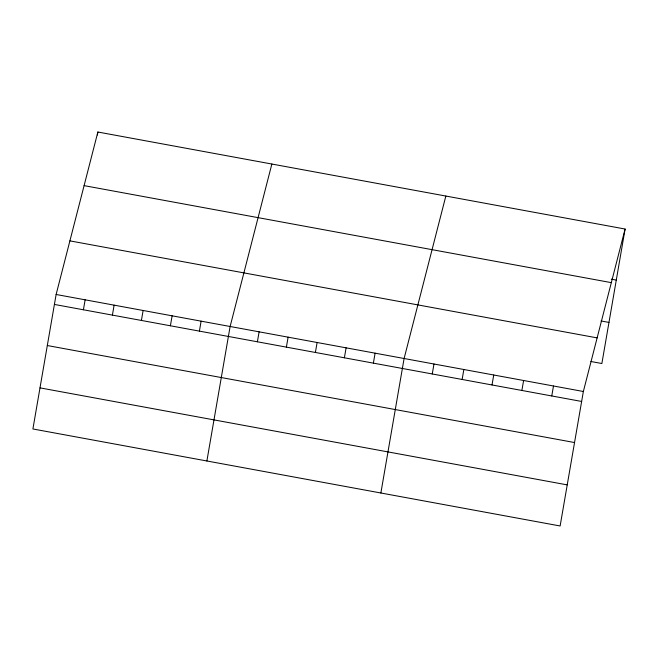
<?xml version="1.0" encoding="UTF-8"?>
<svg xmlns="http://www.w3.org/2000/svg" width="658" height="658" viewBox="0 0 658 658"><rect width="100%" height="100%" fill="white"/><g stroke="black" fill="none" stroke-linecap="round" stroke-linejoin="round"><path stroke-width="0.99" d="M56.127 294.48L32.9 428.967L560.131 525.981L583.358 391.494L625.1 229.033L97.869 132.019L56.127 294.48L583.358 391.494M97.359 135.005L97.869 132.019M83.41 309.778L85.129 299.818M112.403 315.108L114.122 305.156M141.404 320.446L143.123 310.494M170.397 325.784L172.116 315.824M199.399 331.122L201.118 321.162M206.883 460.987L230.119 326.5L271.861 164.031M257.393 341.79L259.112 331.829M286.386 347.128L288.114 337.167M315.388 352.458L317.107 342.505M344.389 357.796L346.108 347.835M373.382 363.134L375.101 353.173M380.867 492.998L404.102 358.511L445.844 196.043M432.257 373.966L433.976 364.006M462.13 379.46L463.849 369.508M492.011 384.963L493.73 375.002M521.884 390.457L523.604 380.497M551.766 395.952L553.485 385.999M625.1 229.033L601.873 363.52L590.917 361.505M611.298 279.165L616.283 280.086M84.101 185.63L611.323 282.644M601.001 320.956L608.971 322.42M69.904 240.869L597.135 337.883M54.408 304.44L581.639 401.454M47.31 345.532L574.541 442.546M39.998 387.875L567.229 484.888"/></g></svg>
